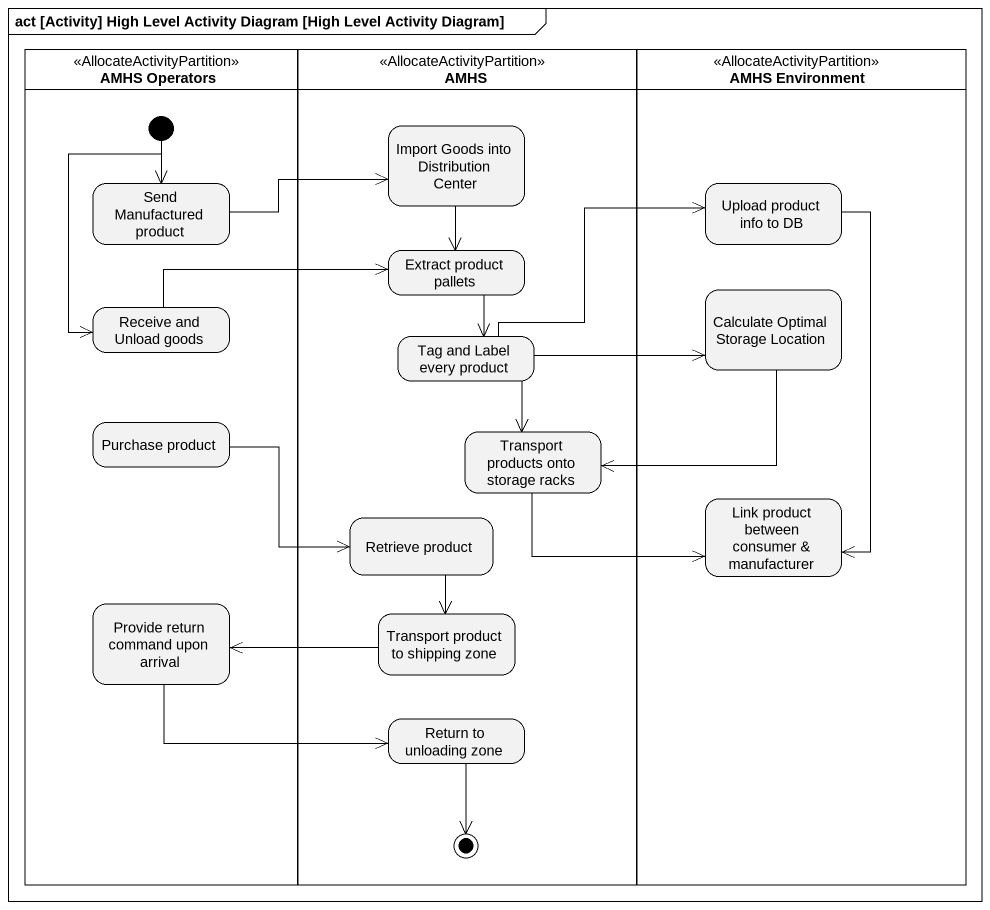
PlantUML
@startuml
mainframe act [Activity] High Level Activity Diagram [High Level Activity Diagram]
hide empty description
state "AMHS Operators" as AMHS_Operators <<AllocateActivityPartition>> {
  state "Send Manufactured product" as Send_Manufactured_product
  state "Receive and Unload goods" as Receive_and_Unload_goods
  state "Purchase product" as Purchase_product
  state "Provide return command upon arrival" as Provide_return_command_upon
  [*] --> Send_Manufactured_product
  [*] --> Receive_and_Unload_goods
}
state AMHS <<AllocateActivityPartition>> {
  state "Import Goods into Distribution Center" as Import_Goods_into
  state "Extract product pallets" as Extract_product_pallets
  state "Tag and Label every product" as Tag_and_Label_every_product
  state "Transport products onto storage racks" as Transport_products_onto
  state "Retrieve product" as Retrieve_product
  state "Transport product to shipping zone" as Transport_product_to
  state "Return to unloading zone" as Return_to_unloading_zone
  Return_to_unloading_zone --> [*]
}
state "AMHS Environment" as AMHS_Environment <<AllocateActivityPartition>> {
  state "Upload product info to DB" as Upload_product_info_to_DB
  state "Calculate Optimal Storage Location" as Calculate_Optimal_Storage
  state "Link product between consumer & manufacturer" as Link_product_between
}
Import_Goods_into --> Extract_product_pallets
Send_Manufactured_product -right-> Import_Goods_into
Upload_product_info_to_DB --> Link_product_between
Extract_product_pallets --> Tag_and_Label_every_product
Receive_and_Unload_goods -right-> Extract_product_pallets
Tag_and_Label_every_product -right-> Upload_product_info_to_DB
Tag_and_Label_every_product -right-> Calculate_Optimal_Storage
Tag_and_Label_every_product --> Transport_products_onto
Calculate_Optimal_Storage -left-> Transport_products_onto
Purchase_product -right-> Retrieve_product
Transport_products_onto -right-> Link_product_between
Retrieve_product --> Transport_product_to
Provide_return_command_upon -right-> Return_to_unloading_zone
Transport_product_to -left-> Provide_return_command_upon
@enduml
